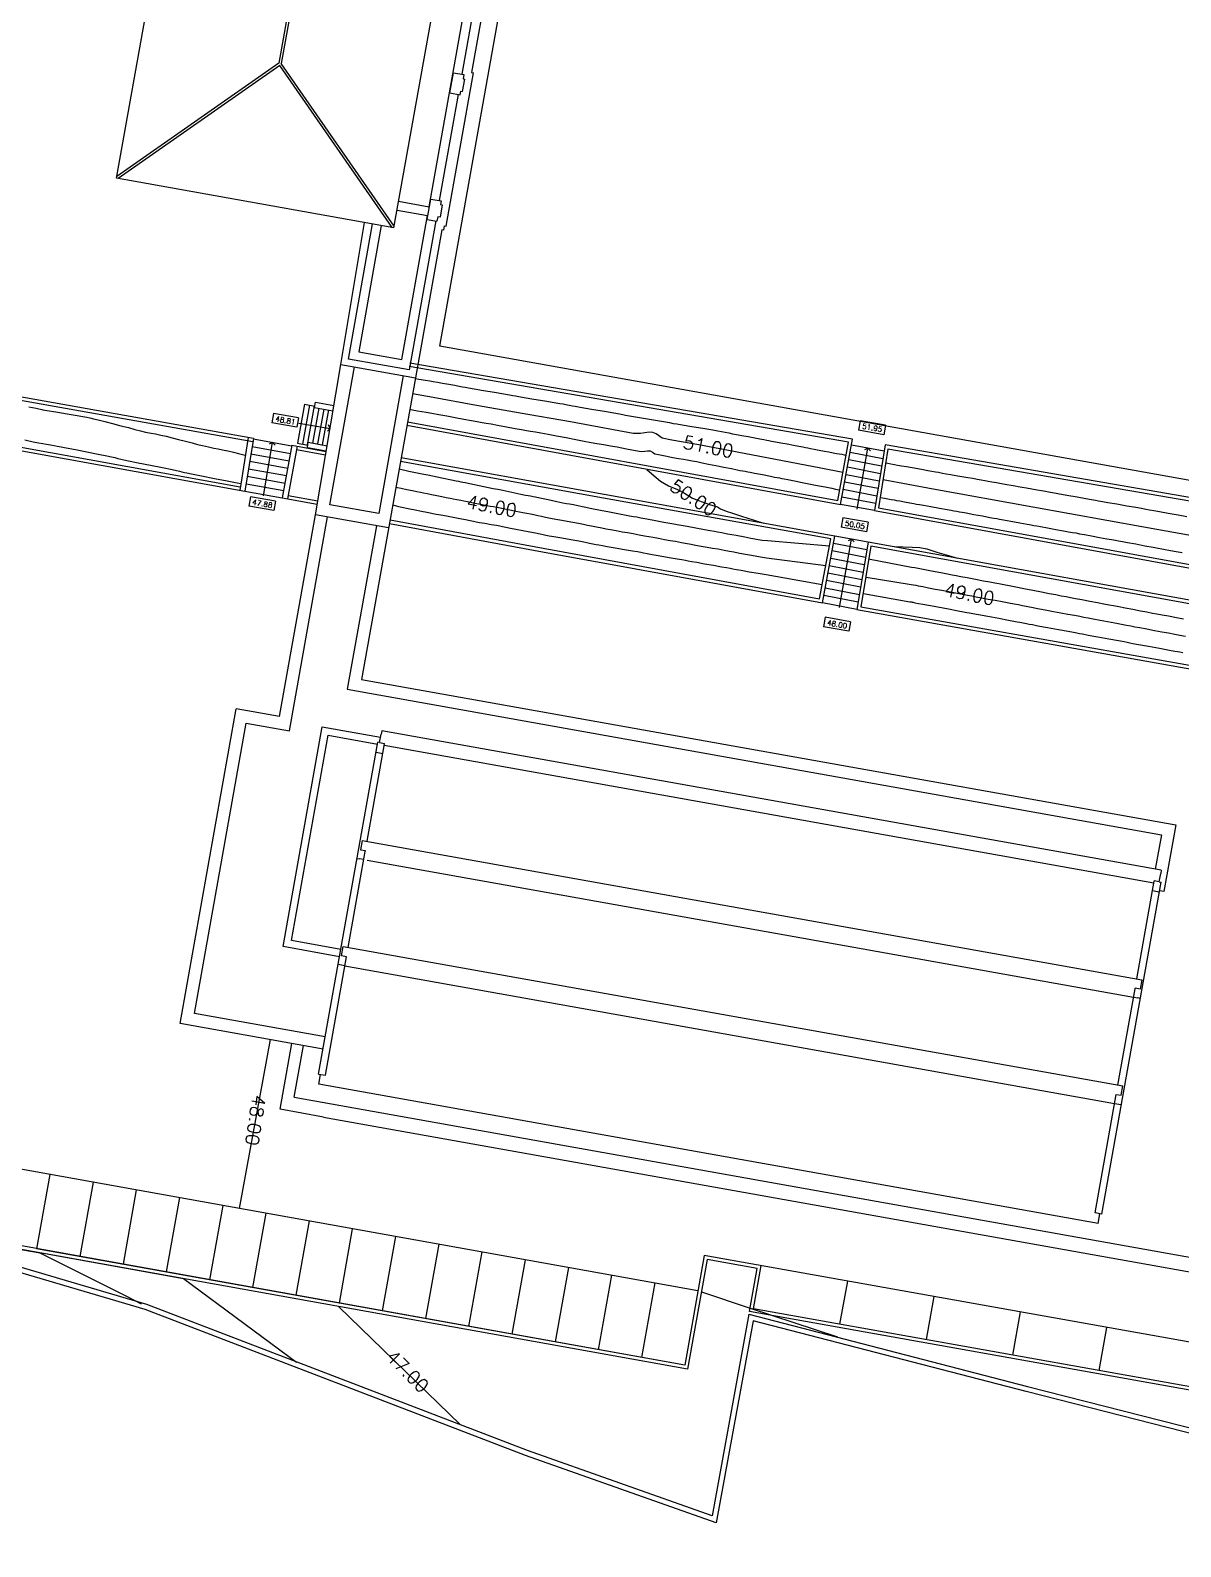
# Model space of a CAD drawing. Header units: millimetres. Extents: x -91430 to -91248, y -106326 to -106141.
# Drawn here: x -91385.8 to -91320.3, y -106321.1 to -106234.8 of the extents above; entities that cross this region are included whole.
import ezdxf
from ezdxf.enums import TextEntityAlignment as Align

# ---------------------------------------------------------------- set-up
doc = ezdxf.new("R2010")
doc.units = ezdxf.units.MM
doc.header["$MEASUREMENT"] = 0
doc.layers.get('0').update_dxf_attribs({"color": 152, "lineweight": 0})
doc.layers.add('Desenho base', color=7, linetype='Continuous')
doc.layers.add('Quadros', color=90, linetype='Continuous')
doc.styles.get("Standard").update_dxf_attribs({"font": 'simplex.shx'})

# ---------------------------------------------------------------- blocks, each defined once
blk = doc.blocks.new('COMPART')
for p, q in [((0.568, 0.16), (-0.289, 0.16)), ((-0.289, 0.16), (-0.289, -0.16)), ((0.568, 0.16), (0.568, -0.16)), ((0.568, -0.16), (-0.289, -0.16))]:
    blk.add_line(p, q)
blk.add_attdef('LEGENDA', text='', height=0.12).set_placement((0, 0), align=Align.BOTTOM_CENTER)

msp = doc.modelspace()

# ---------------------------------------------------------------- linework, layer by layer
at = {"layer": 'Desenho base'}
for p, q in [((-91363.113, -106244.846), (-91355.413, -106201.732)), ((-91380.923, -106243.213), (-91373.935, -106204.089)), ((-91365.12, -106246.036), (-91358.132, -106206.912)), ((-91367.52, -106213.436), (-91371.669, -106236.665)), ((-91367.386, -106213.46), (-91371.535, -106236.689)), ((-91357.072, -106213.921), (-91361.248, -106237.301)), ((-91371.669, -106236.665), (-91380.906, -106243.118)), ((-91365.103, -106245.941), (-91371.535, -106236.689)), ((-91371.624, -106236.8), (-91380.828, -106243.23)), ((-91365.214, -106246.019), (-91371.624, -106236.8)), ((-91362.136, -106245.945), (-91360.579, -106237.228)), ((-91361.935, -106238.362), (-91361.73, -106237.215)), ((-91361.73, -106237.215), (-91361.139, -106237.321)), ((-91361.211, -106238.288), (-91361.084, -106237.579)), ((-91361.139, -106237.321), (-91361.182, -106237.562)), ((-91361.182, -106237.562), (-91361.084, -106237.579)), ((-91360.692, -106237.207), (-91360.579, -106237.228)), ((-91361.452, -106238.448), (-91362.533, -106244.497)), ((-91361.935, -106238.362), (-91361.344, -106238.468)), ((-91361.344, -106238.468), (-91361.309, -106238.271)), ((-91361.309, -106238.271), (-91361.211, -106238.288)), ((-91365.12, -106246.036), (-91380.923, -106243.213)), ((-91364.852, -106244.535), (-91363.113, -106244.846)), ((-91364.941, -106245.037), (-91363.203, -106245.348)), ((-91364.666, -106253.538), (-91363.203, -106245.348)), ((-91368.15, -106253.82), (-91366.795, -106245.736)), ((-91365.837, -106245.907), (-91367.122, -106253.1)), ((-91362.389, -106246.154), (-91363.894, -106254.58)), ((-91362.249, -106245.925), (-91362.136, -106245.945)), ((-91367.122, -106253.1), (-91364.666, -106253.538)), ((-91369.584, -106262.381), (-91368.15, -106253.82)), ((-91368.772, -106261.815), (-91367.369, -106253.959)), ((-91364.583, -106254.457), (-91365.986, -106262.312)), ((-91370.205, -106256.08), (-91370.609, -106258.305)), ((-91369.929, -106256.13), (-91370.334, -106258.355)), ((-91370.205, -106256.08), (-91369.62, -106256.187)), ((-91369.654, -106256.181), (-91370.058, -106258.405)), ((-91369.393, -106256.31), (-91369.754, -106258.296)), ((-91369.634, -106256.266), (-91369.581, -106255.971)), ((-91369.634, -106256.266), (-91368.591, -106256.455)), ((-91369.634, -106256.266), (-91368.591, -106256.455)), ((-91369.581, -106255.971), (-91368.542, -106256.159)), ((-91369.581, -106255.971), (-91368.542, -106256.159)), ((-91369.117, -106256.36), (-91369.478, -106258.346)), ((-91368.842, -106256.41), (-91369.203, -106258.396)), ((-91368.748, -106257.459), (-91368.903, -106257.61)), ((-91368.748, -106257.459), (-91368.848, -106257.266)), ((-91373.417, -106257.984), (-91373.903, -106260.987)), ((-91373.417, -106257.984), (-91373.903, -106260.987)), ((-91373.121, -106258.032), (-91373.606, -106261.035)), ((-91373.121, -106258.032), (-91373.606, -106261.035)), ((-91373.126, -106258.063), (-91370.939, -106258.458)), ((-91372.032, -106258.26), (-91372.226, -106258.358)), ((-91372.032, -106258.26), (-91372.226, -106258.358)), ((-91372.032, -106258.26), (-91371.883, -106258.417)), ((-91372.032, -106258.26), (-91371.883, -106258.417)), ((-91370.609, -106258.305), (-91370.024, -106258.411)), ((-91370.049, -106258.547), (-91369.995, -106258.252)), ((-91369.995, -106258.252), (-91368.925, -106258.446)), ((-91369.995, -106258.252), (-91368.925, -106258.446)), ((-91373.263, -106258.912), (-91371.092, -106259.304)), ((-91373.194, -106258.487), (-91371.016, -106258.881)), ((-91370.931, -106258.415), (-91371.475, -106261.42)), ((-91370.636, -106258.469), (-91371.179, -106261.473)), ((-91370.049, -106258.547), (-91368.975, -106258.742)), ((-91370.049, -106258.547), (-91368.975, -106258.742)), ((-91337.274, -106259.189), (-91339.134, -106258.83)), ((-91337.207, -106258.764), (-91339.056, -106258.407)), ((-91338.131, -106258.586), (-91338.325, -106258.683)), ((-91338.131, -106258.586), (-91338.325, -106258.683)), ((-91338.131, -106258.586), (-91337.982, -106258.743)), ((-91338.131, -106258.586), (-91337.982, -106258.743)), ((-91373.4, -106259.761), (-91371.245, -106260.15)), ((-91373.332, -106259.336), (-91371.169, -106259.727)), ((-91337.477, -106260.464), (-91339.369, -106260.099)), ((-91337.409, -106260.039), (-91339.291, -106259.676)), ((-91337.342, -106259.614), (-91339.212, -106259.253)), ((-91373.538, -106260.61), (-91371.398, -106260.997)), ((-91373.469, -106260.185), (-91371.322, -106260.574)), ((-91337.612, -106261.314), (-91339.526, -106260.944)), ((-91337.545, -106260.889), (-91339.448, -106260.521)), ((-91373.606, -106261.035), (-91371.475, -106261.42)), ((-91371.475, -106261.42), (-91369.484, -106261.78)), ((-91371.144, -106261.276), (-91369.451, -106261.583)), ((-91337.744, -106262.141), (-91339.683, -106261.79)), ((-91337.68, -106261.739), (-91339.605, -106261.367)), ((-91371.636, -106273.869), (-91369.584, -106262.381)), ((-91371.07, -106274.681), (-91368.895, -106262.504)), ((-91366.109, -106263.002), (-91367.773, -106272.314)), ((-91338.19, -106264.381), (-91340.085, -106264.016)), ((-91339.062, -106263.766), (-91339.256, -106263.863)), ((-91339.062, -106263.766), (-91339.256, -106263.863)), ((-91339.062, -106263.766), (-91338.913, -106263.923)), ((-91339.062, -106263.766), (-91338.913, -106263.923)), ((-91338.33, -106265.23), (-91340.243, -106264.861)), ((-91338.26, -106264.806), (-91340.164, -106264.438)), ((-91338.539, -106266.504), (-91340.479, -106266.129)), ((-91338.469, -106266.079), (-91340.401, -106265.706)), ((-91338.399, -106265.655), (-91340.322, -106265.284)), ((-91338.678, -106267.353), (-91340.635, -106266.975)), ((-91338.608, -106266.928), (-91340.553, -106266.553)), ((-91338.747, -106267.777), (-91340.716, -106267.397)), ((-91366.96, -106271.748), (-91320.594, -106280.029)), ((-91367.773, -106272.314), (-91321.406, -106280.595)), ((-91371.636, -106273.869), (-91374.097, -106273.43)), ((-91365.813, -106274.681), (-91365.847, -106274.873)), ((-91321.416, -106282.61), (-91365.813, -106274.681)), ((-91369.409, -106294.218), (-91366.034, -106275.321)), ((-91366.646, -106280.967), (-91365.653, -106275.408)), ((-91365.931, -106275.339), (-91366.034, -106275.321)), ((-91365.931, -106275.34), (-91365.847, -106274.873)), ((-91365.931, -106275.34), (-91365.65, -106275.39)), ((-91321.836, -106283.343), (-91365.672, -106275.513)), ((-91366.137, -106275.896), (-91365.753, -106275.964)), ((-91321.406, -106280.595), (-91321.755, -106282.549)), ((-91320.594, -106280.029), (-91321.271, -106283.819)), ((-91367.726, -106287.011), (-91366.749, -106281.539)), ((-91366.927, -106280.917), (-91367.022, -106281.448)), ((-91367.022, -106281.448), (-91366.741, -106281.498)), ((-91366.927, -106280.917), (-91322.53, -106288.846)), ((-91367.216, -106281.94), (-91367.079, -106281.965)), ((-91366.832, -106282.009), (-91367.079, -106281.965)), ((-91366.636, -106282.044), (-91322.996, -106289.838)), ((-91324.805, -106302.184), (-91321.43, -106283.287)), ((-91322.81, -106288.796), (-91321.817, -106283.237)), ((-91321.533, -106283.27), (-91321.814, -106283.219)), ((-91321.533, -106283.27), (-91321.45, -106282.802)), ((-91321.533, -106283.269), (-91321.43, -106283.287)), ((-91321.416, -106282.61), (-91321.45, -106282.802)), ((-91321.533, -106283.862), (-91321.917, -106283.794)), ((-91368.101, -106287.492), (-91368.007, -106286.961)), ((-91368.007, -106286.961), (-91323.609, -106294.891)), ((-91369.025, -106294.286), (-91367.879, -106287.866)), ((-91367.912, -106288.054), (-91324.076, -106295.883)), ((-91323.89, -106294.841), (-91322.912, -106289.369)), ((-91322.624, -106289.377), (-91322.905, -106289.327)), ((-91322.53, -106288.846), (-91322.624, -106289.377)), ((-91322.996, -106289.838), (-91322.75, -106289.882)), ((-91322.612, -106289.907), (-91322.75, -106289.882)), ((-91369.409, -106294.218), (-91369.025, -106294.286)), ((-91369.403, -106294.782), (-91369.306, -106294.236)), ((-91325.006, -106302.712), (-91369.403, -106294.782)), ((-91323.704, -106295.422), (-91323.609, -106294.891)), ((-91325.189, -106302.116), (-91324.042, -106295.695)), ((-91324.805, -106302.184), (-91325.189, -106302.116)), ((-91325.006, -106302.712), (-91324.908, -106302.166))]:
    msp.add_line(p, q, dxfattribs=at)
for points in [[(-91362.513, -106252.789), (-91354.601, -106208.49)], [(-91356.583, -106214.202), (-91360.692, -106237.207)], [(-91363.221, -106245.563), (-91363.015, -106244.411)], [(-91363.015, -106244.411), (-91362.425, -106244.517)], [(-91362.425, -106244.517), (-91362.461, -106244.724), (-91362.363, -106244.741), (-91362.488, -106245.44), (-91362.626, -106245.415), (-91362.67, -106245.662), (-91362.67, -106245.662), (-91362.67, -106245.662)], [(-91362.739, -106245.649), (-91364.253, -106254.13), (-91367.714, -106253.512), (-91366.339, -106245.818)], [(-91363.221, -106245.563), (-91362.67, -106245.662)], [(-91362.293, -106246.171), (-91362.389, -106246.154)], [(-91362.249, -106245.925), (-91362.293, -106246.171)], [(-91310.441, -106262.089), (-91362.513, -106252.789)], [(-91368.15, -106253.82), (-91363.894, -106254.58)], [(-91364.376, -106257.276), (-91339.683, -106261.79), (-91338.994, -106258.077), (-91364.211, -106253.739)], [(-91364.34, -106257.079), (-91339.843, -106261.557), (-91339.228, -106258.24), (-91364.246, -106253.935)], [(-91410.499, -106254.163), (-91373.87, -106260.784)], [(-91410.338, -106254.395), (-91373.606, -106261.035)], [(-91363.894, -106254.58), (-91366.96, -106271.748)], [(-91370.533, -106257.173), (-91368.748, -106257.459)], [(-91372.552, -106261.292), (-91372.032, -106258.26)], [(-91372.552, -106261.292), (-91372.032, -106258.26)], [(-91370.967, -106258.612), (-91370.967, -106258.612)], [(-91370.967, -106258.612), (-91370.967, -106258.612)], [(-91370.931, -106258.415), (-91368.979, -106258.77)], [(-91370.672, -106258.666), (-91369.012, -106258.967)], [(-91365.375, -106262.871), (-91356.661, -106264.479), (-91340.716, -106267.397), (-91340.007, -106263.596), (-91353.145, -106261.229), (-91364.709, -106259.14)], [(-91338.739, -106262.065), (-91338.131, -106258.586)], [(-91338.739, -106262.065), (-91338.131, -106258.586)], [(-91365.986, -106262.312), (-91368.772, -106261.815)], [(-91365.42, -106263.125), (-91369.584, -106262.381)], [(-91338.117, -106263.935), (-91340.007, -106263.596)], [(-91339.744, -106267.659), (-91339.062, -106263.766)], [(-91339.744, -106267.659), (-91339.062, -106263.766)], [(-91369.154, -106292.79), (-91377.295, -106291.336), (-91374.097, -106273.43)], [(-91369.031, -106292.101), (-91376.483, -106290.77), (-91373.531, -106274.242), (-91371.07, -106274.681)], [(-91368.215, -106287.533), (-91371.434, -106286.958), (-91369.2, -106274.446), (-91365.877, -106275.04)], [(-91368.215, -106287.533), (-91371.434, -106286.958), (-91369.2, -106274.446), (-91365.877, -106275.04)], [(-91368.142, -106287.121), (-91370.949, -106286.62), (-91368.861, -106274.932), (-91366.054, -106275.434)], [(-91368.142, -106287.121), (-91370.949, -106286.62), (-91368.861, -106274.932), (-91366.054, -106275.434)], [(-91365.653, -106275.408), (-91365.65, -106275.39)], [(-91366.749, -106281.539), (-91366.741, -106281.498)], [(-91321.817, -106283.237), (-91321.814, -106283.219)], [(-91321.271, -106283.819), (-91321.507, -106283.777)], [(-91367.821, -106287.542), (-91368.101, -106287.492)], [(-91367.879, -106287.866), (-91367.821, -106287.542)], [(-91367.912, -106288.054), (-91368.296, -106287.985)], [(-91322.912, -106289.369), (-91322.905, -106289.327)], [(-91344.661, -106308.26), (-91346.764, -106319.757), (-91357.622, -106315.928), (-91379.29, -106307.622), (-91425.546, -106293.982), (-91425.624, -106292.606)], [(-91344.661, -106308.26), (-91346.764, -106319.757), (-91357.622, -106315.928), (-91379.29, -106307.622), (-91425.546, -106293.982), (-91425.624, -106292.606)], [(-91346.995, -106319.357), (-91357.519, -106315.646), (-91379.194, -106307.337), (-91425.258, -106293.754)], [(-91346.995, -106319.357), (-91357.519, -106315.646), (-91379.194, -106307.337), (-91425.258, -106293.754)], [(-91324.042, -106295.695), (-91323.984, -106295.372)], [(-91323.984, -106295.372), (-91323.704, -106295.422)], [(-91324.076, -106295.883), (-91323.692, -106295.952)], [(-91347.279, -106304.769), (-91348.396, -106311.021), (-91388.16, -106303.874), (-91387.405, -106299.641)], [(-91309.049, -106311.394), (-91347.441, -106304.537)], [(-91344.432, -106305.278), (-91347.279, -106304.769)], [(-91344.898, -106307.889), (-91346.995, -106319.357)]]:
    msp.add_lwpolyline(points, dxfattribs=at)
for points in [[(-91373.121, -106258.032), (-91410.812, -106251.329), (-91414.547, -106250.71, 0.437133), (-91415.261, -106251.264), (-91413.519, -106257.582, 0.371131), (-91412.761, -106258.091), (-91411.347, -106257.663, 0.226737), (-91410.821, -106257.103), (-91410.338, -106254.395)], [(-91373.156, -106258.229), (-91410.846, -106251.526), (-91414.58, -106250.907, 0.413984), (-91415.058, -106251.249), (-91413.326, -106257.529, 0.362059), (-91412.8, -106257.894), (-91411.413, -106257.474, 0.219308), (-91411.016, -106257.054), (-91410.499, -106254.163)], [(-91309.713, -106263.134), (-91309.713, -106263.134), (-91337.149, -106258.405), (-91337.744, -106262.141), (-91308.745, -106267.421, 0.347374), (-91305.083, -106264.573), (-91305.083, -106264.573, -0.541436), (-91305.083, -106264.573, 0.000081)], [(-91309.548, -106263.365), (-91309.548, -106263.365), (-91336.984, -106258.636), (-91337.516, -106261.979), (-91308.726, -106267.221, 0.345589), (-91305.279, -106264.531), (-91305.279, -106264.531)], [(-91365.34, -106262.673), (-91356.624, -106264.283), (-91340.876, -106267.165), (-91340.24, -106263.757), (-91353.181, -106261.425, -0.000105), (-91353.181, -106261.425), (-91364.744, -106259.337)], [(-91344.898, -106307.889), (-91329.039, -106311.991), (-91308.364, -106317.262, -0.067432), (-91305.831, -106318.309), (-91301.739, -106320.809), (-91294.163, -106320.058), (-91284.703, -106319.039)], [(-91284.625, -106319.332), (-91294.132, -106320.357), (-91301.81, -106321.117), (-91305.985, -106318.567, 0.067321), (-91308.44, -106317.553), (-91329.114, -106312.282), (-91344.661, -106308.26)], [(-91285.718, -106319.45), (-91294.132, -106320.357), (-91301.81, -106321.117), (-91305.985, -106318.567, 0.067321), (-91308.44, -106317.553), (-91329.114, -106312.282), (-91344.661, -106308.26)], [(-91274.829, -106321.024), (-91282.193, -106319.763), (-91284.625, -106319.332), (-91294.132, -106320.357), (-91301.81, -106321.117), (-91305.985, -106318.567, 0.067321), (-91308.44, -106317.553), (-91329.114, -106312.282), (-91344.661, -106308.26)]]:
    msp.add_lwpolyline(points, format="xyb", dxfattribs=at)
at = {"layer": 'Desenho base', "flags": 128}
for points in [[(-91363.903, -106254.629), (-91363.698, -106254.66), (-91363.329, -106254.717), (-91363.08, -106254.759), (-91362.883, -106254.792), (-91362.635, -106254.834), (-91362.346, -106254.885), (-91361.994, -106254.946), (-91361.655, -106255.007), (-91361.405, -106255.051), (-91361.212, -106255.087), (-91361.058, -106255.117), (-91360.865, -106255.152), (-91360.554, -106255.205), (-91360.012, -106255.296), (-91359.394, -106255.4), (-91358.852, -106255.491), (-91358.542, -106255.544), (-91358.349, -106255.58), (-91358.197, -106255.609), (-91358.004, -106255.645), (-91357.693, -106255.698), (-91357.15, -106255.789), (-91356.53, -106255.893), (-91355.988, -106255.984), (-91355.677, -106256.037), (-91355.486, -106256.072), (-91355.334, -106256.101), (-91355.142, -106256.137), (-91354.951, -106256.173), (-91354.798, -106256.202), (-91354.605, -106256.237), (-91354.294, -106256.29), (-91353.752, -106256.382), (-91353.132, -106256.486), (-91352.589, -106256.577), (-91352.279, -106256.63), (-91352.088, -106256.671), (-91351.937, -106256.706), (-91349.415, -106257.123)], [(-91339.548, -106259.964), (-91340.812, -106259.728), (-91347.759, -106258.388), (-91349.3, -106258.133), (-91349.839, -106258.012), (-91350.181, -106257.78), (-91350.38, -106257.691), (-91350.585, -106257.678), (-91351.082, -106257.744), (-91351.499, -106257.75), (-91355.069, -106257.092), (-91357.924, -106256.587), (-91360.619, -106256.112), (-91362.887, -106255.699), (-91364.057, -106255.494)], [(-91385.917, -106256.239), (-91385.7, -106256.278), (-91385.501, -106256.318), (-91385.336, -106256.352), (-91385.252, -106256.37), (-91385.179, -106256.383), (-91385.106, -106256.396), (-91384.884, -106256.434), (-91384.369, -106256.523), (-91383.737, -106256.632), (-91383.165, -106256.731), (-91382.827, -106256.79), (-91382.611, -106256.83), (-91382.44, -106256.863), (-91382.225, -106256.91), (-91381.96, -106256.975), (-91381.587, -106257.07), (-91381.147, -106257.185), (-91380.677, -106257.306), (-91380.243, -106257.419), (-91379.875, -106257.515), (-91379.553, -106257.598), (-91379.258, -106257.669), (-91378.946, -106257.733), (-91378.697, -106257.778), (-91378.385, -106257.842), (-91378.084, -106257.913), (-91377.753, -106257.996), (-91377.388, -106258.091), (-91376.98, -106258.194), (-91376.604, -106258.291), (-91376.301, -106258.37), (-91376.014, -106258.443), (-91375.685, -106258.52), (-91375.373, -106258.585), (-91375.129, -106258.629), (-91374.885, -106258.673), (-91374.573, -106258.738), (-91374.246, -106258.815), (-91373.963, -106258.888), (-91373.665, -106258.965), (-91373.579, -106258.985)], [(-91364.214, -106256.369), (-91364.157, -106256.381), (-91363.961, -106256.418), (-91363.768, -106256.454), (-91363.529, -106256.498), (-91363.279, -106256.542), (-91362.951, -106256.599), (-91362.558, -106256.668), (-91362.11, -106256.748), (-91361.622, -106256.838), (-91361.137, -106256.93), (-91360.704, -106257.011), (-91360.374, -106257.072), (-91360.09, -106257.12), (-91359.865, -106257.157), (-91359.582, -106257.206), (-91359.211, -106257.274), (-91358.712, -106257.368), (-91358.213, -106257.462), (-91357.844, -106257.53), (-91357.561, -106257.578), (-91357.337, -106257.614), (-91357.055, -106257.663), (-91356.744, -106257.719), (-91356.343, -106257.794), (-91355.864, -106257.884), (-91355.315, -106257.987), (-91354.765, -106258.09), (-91354.282, -106258.181), (-91353.878, -106258.256), (-91353.568, -106258.313), (-91353.289, -106258.361), (-91353.067, -106258.397), (-91352.788, -106258.445), (-91352.401, -106258.519), (-91351.868, -106258.625), (-91351.358, -106258.723), (-91351.039, -106258.771), (-91350.836, -106258.763), (-91350.669, -106258.739), (-91350.533, -106258.741), (-91350.398, -106258.815), (-91350.263, -106258.902), (-91350.046, -106258.955), (-91349.663, -106259.032), (-91349.24, -106259.111), (-91348.902, -106259.173), (-91348.63, -106259.22), (-91348.414, -106259.254), (-91348.142, -106259.301), (-91347.872, -106259.353), (-91347.561, -106259.415), (-91347.2, -106259.489), (-91346.779, -106259.573), (-91346.322, -106259.665), (-91345.899, -106259.749), (-91345.569, -106259.815), (-91345.392, -106259.85), (-91345.251, -106259.877), (-91345.111, -106259.902), (-91344.972, -106259.928), (-91344.833, -106259.954), (-91344.584, -106260.003), (-91344.131, -106260.094), (-91343.68, -106260.184), (-91343.435, -106260.233), (-91343.299, -106260.259), (-91343.164, -106260.283), (-91343.029, -106260.308), (-91342.895, -106260.333), (-91342.69, -106260.374), (-91342.306, -106260.451), (-91341.864, -106260.54), (-91341.485, -106260.615), (-91341.104, -106260.689), (-91340.791, -106260.748), (-91340.566, -106260.791), (-91340.37, -106260.83), (-91340.174, -106260.87), (-91339.967, -106260.912), (-91339.736, -106260.958), (-91339.732, -106260.959)], [(-91349.415, -106257.123), (-91349.212, -106257.176), (-91349.002, -106257.205), (-91348.706, -106257.255), (-91348.154, -106257.348), (-91347.517, -106257.455), (-91346.965, -106257.548), (-91346.67, -106257.598), (-91346.464, -106257.638), (-91346.259, -106257.68), (-91346.051, -106257.722), (-91345.841, -106257.764), (-91345.613, -106257.807), (-91345.308, -106257.863), (-91344.939, -106257.931), (-91344.572, -106257.998), (-91344.272, -106258.054), (-91344.043, -106258.097), (-91343.888, -106258.127), (-91343.766, -106258.152), (-91343.612, -106258.183), (-91343.383, -106258.226), (-91343.083, -106258.281), (-91342.72, -106258.348), (-91342.359, -106258.414), (-91342.064, -106258.469), (-91341.834, -106258.512), (-91341.675, -106258.543), (-91341.549, -106258.569), (-91341.391, -106258.601), (-91341.183, -106258.641), (-91340.898, -106258.696), (-91340.601, -106258.752), (-91340.356, -106258.799), (-91340.111, -106258.845), (-91339.91, -106258.882), (-91339.763, -106258.909), (-91339.613, -106258.937), (-91339.467, -106258.964), (-91339.366, -106258.982)], [(-91386.147, -106258.121), (-91385.669, -106258.22), (-91385.362, -106258.282), (-91385.11, -106258.328), (-91384.908, -106258.363), (-91384.68, -106258.403), (-91384.464, -106258.44), (-91384.293, -106258.468), (-91384.078, -106258.507), (-91383.785, -106258.564), (-91383.253, -106258.668), (-91382.607, -106258.797), (-91381.969, -106258.924), (-91381.462, -106259.026), (-91381.211, -106259.078), (-91381.019, -106259.125), (-91380.839, -106259.173), (-91380.669, -106259.218), (-91380.498, -106259.26), (-91380.231, -106259.314), (-91379.68, -106259.423), (-91378.987, -106259.559), (-91378.296, -106259.695), (-91377.752, -106259.802), (-91377.496, -106259.853), (-91377.338, -106259.892), (-91377.194, -106259.929), (-91377.055, -106259.965), (-91376.916, -106259.999), (-91376.653, -106260.051), (-91376.077, -106260.164), (-91375.346, -106260.307), (-91374.616, -106260.45), (-91374.047, -106260.561), (-91373.84, -106260.602)], [(-91364.821, -106259.769), (-91364.813, -106259.771), (-91364.262, -106259.887), (-91363.705, -106260.005), (-91363.421, -106260.064), (-91363.305, -106260.086), (-91363.189, -106260.108), (-91362.916, -106260.165), (-91362.381, -106260.278), (-91361.845, -106260.391), (-91361.566, -106260.45), (-91361.441, -106260.473), (-91361.316, -106260.496), (-91361.191, -106260.519), (-91361.066, -106260.543), (-91360.793, -106260.6), (-91360.268, -106260.711), (-91359.74, -106260.822), (-91359.461, -106260.88), (-91359.327, -106260.903), (-91359.194, -106260.926), (-91358.922, -106260.982), (-91358.41, -106261.09), (-91357.897, -106261.198), (-91357.619, -106261.256), (-91357.478, -106261.283), (-91357.338, -106261.309), (-91357.197, -106261.337), (-91357.055, -106261.366), (-91356.804, -106261.419), (-91356.336, -106261.518), (-91355.839, -106261.622), (-91355.5, -106261.692), (-91355.285, -106261.73), (-91355.114, -106261.758), (-91354.9, -106261.797), (-91354.643, -106261.849), (-91354.287, -106261.926), (-91353.851, -106262.018), (-91353.357, -106262.119), (-91352.848, -106262.218), (-91352.375, -106262.307), (-91351.978, -106262.38), (-91351.695, -106262.431), (-91351.467, -106262.472), (-91351.286, -106262.503), (-91351.058, -106262.543), (-91350.72, -106262.606), (-91350.229, -106262.699), (-91349.739, -106262.792), (-91349.399, -106262.855), (-91349.169, -106262.896), (-91348.986, -106262.927), (-91348.757, -106262.968), (-91348.418, -106263.031), (-91347.929, -106263.123), (-91347.44, -106263.216), (-91347.101, -106263.279), (-91346.869, -106263.32), (-91346.685, -106263.352), (-91346.453, -106263.393), (-91346.114, -106263.456), (-91345.627, -106263.548), (-91345.14, -106263.64), (-91344.8, -106263.703), (-91344.567, -106263.745), (-91344.381, -106263.777), (-91344.148, -106263.818), (-91343.84, -106263.848), (-91340.313, -106264.146)], [(-91337.11, -106259.428), (-91336.998, -106259.447), (-91336.815, -106259.479), (-91336.603, -106259.516), (-91336.435, -106259.546), (-91336.203, -106259.588), (-91335.921, -106259.639), (-91335.601, -106259.696), (-91335.278, -106259.753), (-91334.982, -106259.804), (-91334.718, -106259.85), (-91334.493, -106259.889), (-91334.275, -106259.929), (-91334.102, -106259.961), (-91333.884, -106260.001), (-91333.665, -106260.04), (-91333.412, -106260.084), (-91333.119, -106260.135), (-91332.778, -106260.194), (-91332.438, -106260.252), (-91332.147, -106260.303), (-91331.896, -106260.346), (-91331.677, -106260.385), (-91331.456, -106260.425), (-91331.28, -106260.458), (-91331.059, -106260.499), (-91330.81, -106260.542), (-91330.51, -106260.594), (-91330.21, -106260.646), (-91329.96, -106260.69), (-91329.737, -106260.731), (-91329.56, -106260.764), (-91329.336, -106260.805), (-91329.087, -106260.849), (-91328.789, -106260.9), (-91328.49, -106260.952), (-91328.24, -106260.996), (-91328.015, -106261.037), (-91327.836, -106261.07), (-91327.611, -106261.111), (-91327.3, -106261.166), (-91326.79, -106261.256), (-91326.214, -106261.357), (-91325.705, -106261.447), (-91325.393, -106261.502), (-91325.167, -106261.543), (-91324.988, -106261.577), (-91324.762, -106261.618), (-91324.454, -106261.672), (-91323.952, -106261.76), (-91323.382, -106261.86), (-91322.872, -106261.95), (-91322.548, -106262.007), (-91322.295, -106262.055), (-91322.094, -106262.093), (-91321.841, -106262.14), (-91321.521, -106262.197), (-91321.019, -106262.285), (-91320.456, -106262.384), (-91319.953, -106262.472)], [(-91365.005, -106260.799), (-91364.922, -106260.822), (-91364.697, -106260.87), (-91364.388, -106260.936), (-91364.07, -106261.003), (-91363.816, -106261.055), (-91363.603, -106261.096), (-91363.434, -106261.126), (-91363.221, -106261.166), (-91362.978, -106261.216), (-91362.681, -106261.28), (-91362.384, -106261.343), (-91362.138, -106261.394), (-91361.921, -106261.436), (-91361.749, -106261.467), (-91361.532, -106261.507), (-91361.314, -106261.547), (-91361.141, -106261.578), (-91360.923, -106261.62), (-91360.681, -106261.671), (-91360.391, -106261.733), (-91360.099, -106261.796), (-91359.854, -106261.845), (-91359.633, -106261.884), (-91359.456, -106261.912), (-91359.234, -106261.951), (-91358.993, -106262), (-91358.71, -106262.06), (-91358.426, -106262.121), (-91358.183, -106262.171), (-91357.959, -106262.214), (-91357.781, -106262.246), (-91357.556, -106262.288), (-91357.331, -106262.332), (-91357.152, -106262.369), (-91356.926, -106262.415), (-91356.711, -106262.461), (-91356.477, -106262.512), (-91356.209, -106262.568), (-91355.893, -106262.631), (-91355.562, -106262.692), (-91355.247, -106262.745), (-91354.933, -106262.798), (-91354.604, -106262.857), (-91354.314, -106262.915), (-91354.09, -106262.964), (-91353.865, -106263.013), (-91353.576, -106263.072), (-91353.28, -106263.13), (-91353.036, -106263.177), (-91352.785, -106263.223), (-91352.469, -106263.28), (-91352.126, -106263.341), (-91351.813, -106263.395), (-91351.5, -106263.449), (-91351.156, -106263.511), (-91350.845, -106263.568), (-91350.602, -106263.615), (-91350.36, -106263.661), (-91350.048, -106263.719), (-91349.705, -106263.78), (-91349.393, -106263.834), (-91349.081, -106263.888), (-91348.737, -106263.949), (-91348.425, -106264.007), (-91348.182, -106264.053), (-91347.939, -106264.1), (-91347.627, -106264.158), (-91347.284, -106264.219), (-91346.973, -106264.273), (-91346.661, -106264.326), (-91346.318, -106264.387), (-91346.005, -106264.445), (-91345.762, -106264.492), (-91345.519, -106264.538), (-91345.206, -106264.596), (-91344.863, -106264.657), (-91344.553, -106264.711), (-91344.242, -106264.765), (-91343.899, -106264.826), (-91340.521, -106265.264)], [(-91319.125, -106263.681), (-91322.403, -106263.082), (-91328.727, -106261.941), (-91334.4, -106260.922), (-91337.263, -106260.389)], [(-91365.185, -106261.81), (-91365, -106261.862), (-91364.765, -106261.929), (-91364.567, -106261.972), (-91364.409, -106262.006), (-91364.21, -106262.046), (-91363.905, -106262.104), (-91363.553, -106262.168), (-91363.252, -106262.225), (-91363.058, -106262.265), (-91362.905, -106262.299), (-91362.711, -106262.339), (-91362.449, -106262.389), (-91362.133, -106262.447), (-91361.747, -106262.518), (-91361.359, -106262.59), (-91361.041, -106262.648), (-91360.78, -106262.698), (-91360.59, -106262.738), (-91360.439, -106262.771), (-91360.248, -106262.81), (-91359.943, -106262.863), (-91359.579, -106262.923), (-91359.275, -106262.976), (-91359.086, -106263.014), (-91358.937, -106263.047), (-91358.748, -106263.086), (-91358.487, -106263.135), (-91358.167, -106263.194), (-91357.774, -106263.267), (-91357.379, -106263.345), (-91357.054, -106263.411), (-91356.796, -106263.465), (-91356.614, -106263.503), (-91356.469, -106263.535), (-91356.286, -106263.571), (-91356.015, -106263.62), (-91355.557, -106263.7), (-91355.037, -106263.79), (-91354.579, -106263.87), (-91354.307, -106263.918), (-91354.124, -106263.955), (-91353.978, -106263.987), (-91353.795, -106264.025), (-91353.605, -106264.062), (-91353.444, -106264.092), (-91353.243, -106264.129), (-91352.966, -106264.178), (-91352.509, -106264.258), (-91351.991, -106264.348), (-91351.533, -106264.429), (-91351.255, -106264.478), (-91351.055, -106264.515), (-91350.897, -106264.546), (-91350.697, -106264.583), (-91350.42, -106264.632), (-91349.965, -106264.711), (-91349.451, -106264.801), (-91348.996, -106264.881), (-91348.718, -106264.93), (-91348.515, -106264.968), (-91348.355, -106264.999), (-91348.153, -106265.036), (-91347.876, -106265.085), (-91347.424, -106265.164), (-91346.913, -106265.254), (-91346.461, -106265.333), (-91346.183, -106265.382), (-91345.978, -106265.42), (-91345.816, -106265.451), (-91345.612, -106265.489), (-91345.335, -106265.538), (-91344.886, -106265.617), (-91344.378, -106265.706), (-91343.928, -106265.785), (-91340.725, -106266.352)], [(-91337.421, -106261.388), (-91337.392, -106261.393), (-91337.077, -106261.451), (-91336.801, -106261.502), (-91336.627, -106261.534), (-91336.488, -106261.56), (-91336.314, -106261.592), (-91336.039, -106261.642), (-91335.73, -106261.697), (-91335.507, -106261.737), (-91335.348, -106261.765), (-91335.188, -106261.793), (-91334.961, -106261.834), (-91334.533, -106261.913), (-91334.039, -106262.004), (-91333.612, -106262.083), (-91333.386, -106262.124), (-91333.227, -106262.152), (-91333.069, -106262.18), (-91332.911, -106262.207), (-91332.753, -106262.235), (-91332.526, -106262.276), (-91332.097, -106262.355), (-91331.601, -106262.447), (-91331.173, -106262.526), (-91330.947, -106262.567), (-91330.79, -106262.594), (-91330.633, -106262.622), (-91330.406, -106262.663), (-91329.976, -106262.743), (-91329.478, -106262.835), (-91329.048, -106262.914), (-91328.822, -106262.955), (-91328.666, -106262.982), (-91328.51, -106263.01), (-91328.298, -106263.048), (-91327.895, -106263.123), (-91327.417, -106263.211), (-91326.979, -106263.292), (-91326.696, -106263.344), (-91326.471, -106263.384), (-91326.292, -106263.414), (-91326.068, -106263.454), (-91325.798, -106263.504), (-91325.388, -106263.579), (-91324.93, -106263.664), (-91324.519, -106263.74), (-91324.251, -106263.789), (-91324.028, -106263.828), (-91323.85, -106263.859), (-91323.627, -106263.899), (-91323.335, -106263.953), (-91322.871, -106264.041), (-91322.348, -106264.139), (-91321.885, -106264.227), (-91321.595, -106264.28), (-91321.376, -106264.32), (-91321.201, -106264.35), (-91320.981, -106264.389), (-91320.69, -106264.443), (-91320.223, -106264.531)], [(-91338.094, -106264.894), (-91335.641, -106265.359), (-91335.453, -106265.388), (-91335.264, -106265.419), (-91334.981, -106265.473), (-91334.497, -106265.567), (-91333.98, -106265.668), (-91333.6, -106265.742), (-91333.324, -106265.793), (-91333.105, -106265.833), (-91332.83, -106265.884), (-91332.477, -106265.952), (-91332.006, -106266.043), (-91331.534, -106266.135), (-91331.175, -106266.204), (-91330.892, -106266.257), (-91330.667, -106266.297), (-91330.384, -106266.35), (-91330.081, -106266.408), (-91329.7, -106266.482), (-91329.251, -106266.569), (-91328.74, -106266.669), (-91328.235, -106266.767), (-91327.797, -106266.852), (-91327.426, -106266.924), (-91327.119, -106266.983), (-91326.824, -106267.037), (-91326.589, -106267.08), (-91326.294, -106267.135), (-91325.94, -106267.202), (-91325.492, -106267.29), (-91325.041, -106267.378), (-91324.683, -106267.446), (-91324.38, -106267.503), (-91324.139, -106267.546), (-91323.836, -106267.602), (-91323.482, -106267.67), (-91323.039, -106267.757), (-91322.595, -106267.843), (-91322.235, -106267.912), (-91321.925, -106267.97), (-91321.678, -106268.015), (-91321.368, -106268.072), (-91321.002, -106268.139), (-91320.558, -106268.22), (-91320.149, -106268.295)], [(-91338.231, -106265.926), (-91335.781, -106266.323), (-91335.656, -106266.35), (-91335.53, -106266.37), (-91335.404, -106266.391), (-91335.264, -106266.418), (-91335.002, -106266.469), (-91334.664, -106266.535), (-91334.295, -106266.606), (-91333.915, -106266.676), (-91333.524, -106266.748), (-91333.134, -106266.819), (-91332.757, -106266.889), (-91332.448, -106266.948), (-91332.207, -106266.996), (-91331.967, -106267.043), (-91331.657, -106267.102), (-91331.276, -106267.173), (-91330.877, -106267.246), (-91330.478, -106267.319), (-91330.099, -106267.389), (-91329.792, -106267.448), (-91329.552, -106267.494), (-91329.313, -106267.541), (-91329.01, -106267.6), (-91328.708, -106267.659), (-91328.473, -106267.705), (-91328.238, -106267.75), (-91327.936, -106267.808), (-91327.554, -106267.879), (-91327.143, -106267.954), (-91326.733, -106268.029), (-91326.353, -106268.099), (-91326.054, -106268.157), (-91325.821, -106268.202), (-91325.588, -106268.248), (-91325.289, -106268.305), (-91324.905, -106268.377), (-91324.486, -106268.453), (-91324.067, -106268.53), (-91323.686, -106268.6), (-91323.389, -106268.657), (-91323.159, -106268.702), (-91322.928, -106268.748), (-91322.632, -106268.804), (-91322.241, -106268.877), (-91321.806, -106268.957), (-91321.379, -106269.035), (-91321.009, -106269.103), (-91320.647, -106269.169), (-91320.358, -106269.222), (-91320.038, -106269.281)], [(-91338.378, -106266.858), (-91335.733, -106267.33), (-91335.67, -106267.342), (-91335.607, -106267.352), (-91335.544, -106267.362), (-91335.446, -106267.382), (-91335.239, -106267.422), (-91334.99, -106267.47), (-91334.679, -106267.528), (-91334.142, -106267.626), (-91333.529, -106267.739), (-91332.993, -106267.837), (-91332.684, -106267.895), (-91332.489, -106267.932), (-91332.334, -106267.962), (-91332.14, -106268), (-91331.828, -106268.058), (-91331.285, -106268.157), (-91330.666, -106268.271), (-91330.124, -106268.371), (-91329.814, -106268.428), (-91329.622, -106268.465), (-91329.47, -106268.494), (-91329.28, -106268.531), (-91329.092, -106268.568), (-91328.942, -106268.597), (-91328.753, -106268.633), (-91328.442, -106268.691), (-91327.894, -106268.792), (-91327.268, -106268.907), (-91326.721, -106269.007), (-91326.412, -106269.064), (-91326.227, -106269.1), (-91326.08, -106269.129), (-91325.895, -106269.164), (-91325.583, -106269.222), (-91325.03, -106269.324), (-91324.397, -106269.44), (-91323.845, -106269.541), (-91323.535, -106269.598), (-91323.354, -106269.633), (-91323.21, -106269.662), (-91323.028, -106269.697), (-91322.714, -106269.755), (-91322.153, -106269.858), (-91321.511, -106269.976), (-91320.955, -106270.078), (-91320.65, -106270.134), (-91320.484, -106270.164), (-91320.353, -106270.189), (-91320.187, -106270.219)], [(-91372.168, -106292.252), (-91373.927, -106301.86)], [(-91398.754, -106297.608), (-91396.99, -106298.495), (-91394.502, -106299.745), (-91392.01, -106300.998), (-91388.039, -106303.195), (-91388.16, -106303.874), (-91386.908, -106304.099), (-91385.699, -106304.316), (-91385.282, -106304.391), (-91380.344, -106306.864), (-91379.506, -106307.285)], [(-91370.676, -106310.641), (-91377.1, -106305.862), (-91388.159, -106303.871), (-91387.69, -106301.238), (-91392.353, -106298.805)], [(-91347.609, -106306.619), (-91347.609, -106306.619), (-91344.836, -106307.542), (-91339.861, -106309.173)], [(-91361.331, -106314.185), (-91368.278, -106307.448)]]:
    msp.add_lwpolyline(points, dxfattribs=at)
at = {"layer": 'Desenho base', "elevation": 50, "flags": 128}
for points in [[(-91350.719, -106259.796), (-91350.427, -106260.042), (-91349.928, -106260.458), (-91349.483, -106260.739), (-91348.959, -106260.933), (-91348.564, -106261.144), (-91348.116, -106261.436), (-91347.777, -106261.571), (-91347.14, -106261.784), (-91346.693, -106261.935), (-91346.514, -106262.032), (-91346.204, -106262.172), (-91345.832, -106262.296), (-91345.321, -106262.461), (-91344.961, -106262.575), (-91344.607, -106262.687), (-91344.369, -106262.77), (-91344.055, -106262.856)], [(-91336.618, -106264.188), (-91335.613, -106264.221), (-91335.171, -106264.232), (-91334.771, -106264.323), (-91334.193, -106264.498), (-91333.663, -106264.66), (-91333.031, -106264.853)]]:
    msp.add_lwpolyline(points, dxfattribs=at)
at = {"layer": 'Desenho base'}
for points in [[(-91310.939, -106272.717), (-91312.802, -106284.912), (-91307.079, -106284.51, -0.093888), (-91306.493, -106273.405, 0.398074), (-91309.386, -106269.123), (-91338.117, -106263.935), (-91338.747, -106267.777)], [(-91310.712, -106272.554), (-91312.567, -106284.695), (-91307.305, -106284.325, -0.092035), (-91306.689, -106273.365, 0.397138), (-91309.426, -106269.319), (-91337.953, -106264.168), (-91338.518, -106267.615)]]:
    msp.add_lwpolyline(points, format="xyb", close=True, dxfattribs=at)
for points, elevation in [([(-91347.801, -106306.555), (-91392.094, -106298.595)], -4.79), ([(-91384.713, -106299.927), (-91385.469, -106304.157)], -4.79), ([(-91382.252, -106300.366), (-91383.008, -106304.597)], -4.79), ([(-91379.791, -106300.806), (-91380.547, -106305.039)], -4.79), ([(-91377.33, -106301.247), (-91378.086, -106305.481)], -4.79), ([(-91374.87, -106301.69), (-91375.626, -106305.923)], -4.79), ([(-91372.409, -106302.132), (-91373.165, -106306.366)], -4.79), ([(-91369.948, -106302.574), (-91370.705, -106306.808)], -4.79), ([(-91367.488, -106303.016), (-91368.244, -106307.25)], -4.79), ([(-91348.557, -106310.788), (-91387.928, -106303.712)], -4.79), ([(-91365.027, -106303.458), (-91365.783, -106307.692)], -4.79), ([(-91362.567, -106303.9), (-91363.323, -106308.135)], -4.79), ([(-91348.557, -106310.788), (-91385.467, -106304.155)], -4.79), ([(-91360.106, -106304.342), (-91360.862, -106308.577)], -4.79), ([(-91357.645, -106304.784), (-91358.402, -106309.019)], -4.79), ([(-91347.441, -106304.537), (-91348.557, -106310.788)], -4.79), ([(-91355.185, -106305.226), (-91355.941, -106309.461)], -4.79), ([(-91352.724, -106305.666), (-91353.481, -106309.903)], -4.79), ([(-91344.87, -106307.733), (-91344.432, -106305.278)], -4.79), ([(-91344.638, -106307.572), (-91344.2, -106305.116)], -4.79), ([(-91350.263, -106306.105), (-91351.02, -106310.346)], -4.79), ([(-91339.716, -106308.451), (-91339.277, -106305.995)], -9.581), ([(-91310.183, -106313.725), (-91344.638, -106307.572)], -4.79), ([(-91334.794, -106309.33), (-91334.355, -106306.875)], -9.581), ([(-91310.022, -106313.957), (-91344.87, -106307.733)], -4.79), ([(-91329.872, -106310.209), (-91329.433, -106307.754)], -9.581), ([(-91324.95, -106311.088), (-91324.511, -106308.633)], -9.581)]:
    msp.add_lwpolyline(points, dxfattribs=dict(at, elevation=elevation))
at = {"layer": 'Quadros'}
for p, q in [((-91371.604, -106296.221), (-91370.934, -106292.472)), ((-91370.8, -106295.539), (-91370.273, -106292.59)), ((-91369.136, -106296.662), (-91371.604, -106296.221)), ((-91370.8, -106295.539), (-91312.797, -106305.899)), ((-91369.136, -106296.662), (-91312.823, -106306.72))]:
    msp.add_line(p, q, dxfattribs=at)

# ---------------------------------------------------------------- block references
at = {"layer": 'Desenho base'}
ref = msp.add_blockref('COMPART', (-91371.543, -106256.963), dxfattribs=dict(at, xscale=1.699999999963073, yscale=1.699999999941042, zscale=1.699999999956826, rotation=349.8734931160388))
ref.add_attrib('LEGENDA', '48.81', dxfattribs={"layer": '0', "height": 0.2974, "rotation": 349.87349}).set_placement((-91371.295, -106257.008), align=Align.MIDDLE_CENTER)
ref = msp.add_blockref('COMPART', (-91338.124, -106257.381), dxfattribs=dict(at, xscale=1.699999999963073, yscale=1.699999999941042, zscale=1.699999999956826, rotation=349.8734931160388))
ref.add_attrib('LEGENDA', '51.95', dxfattribs={"layer": '0', "height": 0.2974, "rotation": 349.87349}).set_placement((-91337.876, -106257.426), align=Align.MIDDLE_CENTER)
ref = msp.add_blockref('COMPART', (-91372.857, -106261.705), dxfattribs=dict(at, xscale=1.699999999963073, yscale=1.699999999941042, zscale=1.699999999956826, rotation=349.8734931160388))
ref.add_attrib('LEGENDA', '47.88', dxfattribs={"layer": '0', "height": 0.2974, "rotation": 349.87349}).set_placement((-91372.609, -106261.75), align=Align.MIDDLE_CENTER)
ref = msp.add_blockref('COMPART', (-91339.111, -106262.906), dxfattribs=dict(at, xscale=1.699999999963073, yscale=1.699999999941042, zscale=1.699999999956826, rotation=349.8734931160388))
ref.add_attrib('LEGENDA', '50.05', dxfattribs={"layer": '0', "height": 0.2974, "rotation": 349.87349}).set_placement((-91338.862, -106262.951), align=Align.MIDDLE_CENTER)
ref = msp.add_blockref('COMPART', (-91340.122, -106268.57), dxfattribs=dict(at, xscale=1.699999999963073, yscale=1.699999999941042, zscale=1.699999999956826, rotation=349.8734931160388))
ref.add_attrib('LEGENDA', '48.00', dxfattribs={"layer": '0', "height": 0.2974, "rotation": 349.87349}).set_placement((-91339.874, -106268.615), align=Align.MIDDLE_CENTER)

# ---------------------------------------------------------------- texts
at = {"layer": 'Desenho base', "char_height": 0.75, "width": 2.005, "attachment_point": 1}
for s, insert, rotation in [('\\pt1.5;51.00', (-91348.561, -106257.854), 348.93471), ('\\pt1.5;50.00', (-91349.064, -106260.305), 326.72435), ('\\pt1.5;49.00', (-91360.891, -106261.243), 348.93471), ('\\pt1.5;49.00', (-91333.687, -106266.244), 348.93471), ('\\pt1.5;48.00', (-91372.41, -106295.468), 261.22322), ('47.00', (-91365.089, -106309.848), 314.82054)]:
    msp.add_mtext(s, dxfattribs=dict(at, insert=insert, rotation=rotation))

doc.saveas('drawing.dxf')
